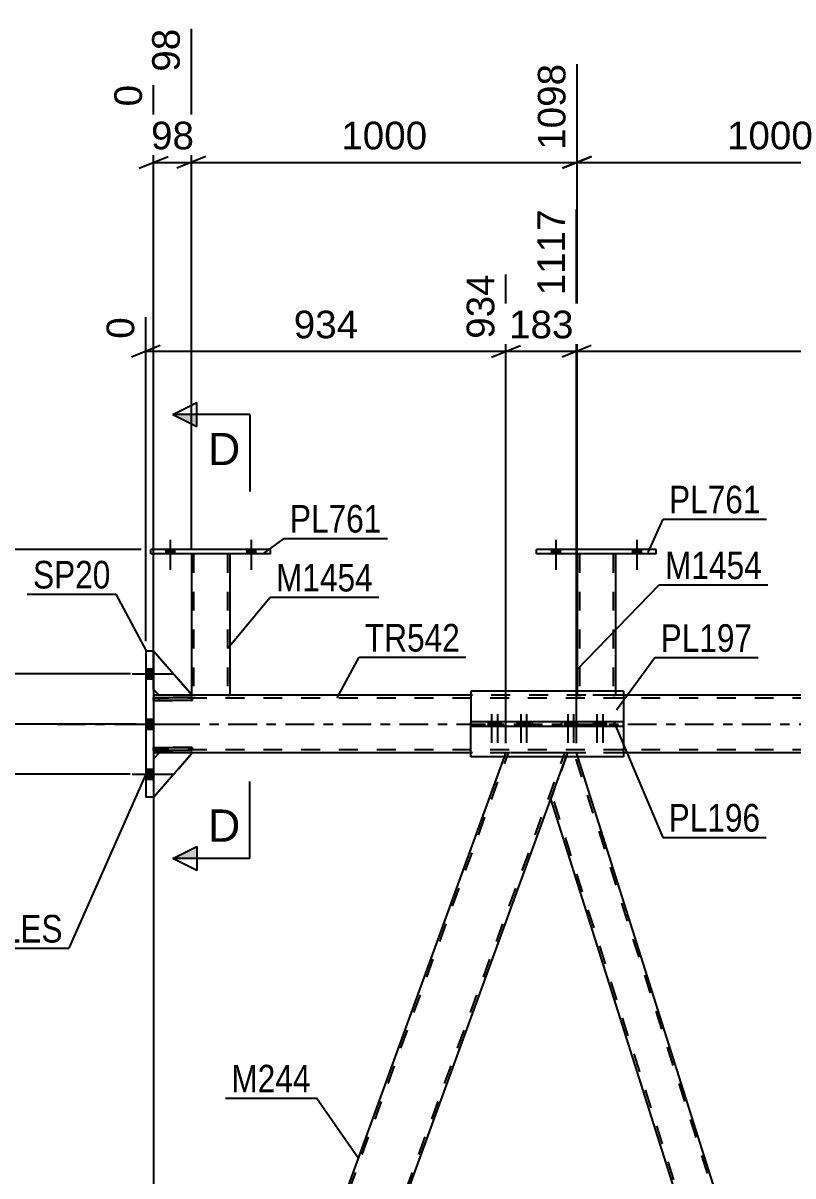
# Model space of a CAD drawing. Header units: millimetres. Extents: x -123 to 718, y -398 to 196.
# Drawn here: x -36.5 to 43.3, y -46.9 to 72.7 of the extents above; entities that cross this region are included whole.
import ezdxf

# ---------------------------------------------------------------- set-up
doc = ezdxf.new("R2010")
doc.units = ezdxf.units.MM
doc.linetypes.add('DXK_LINE_DOT2', pattern=[3.9198, 1.9599, -1.9599])
doc.linetypes.add('DXK_LINE_DOT3', pattern=[5.9187, 2.979, -0.9799, 0.9799, -0.9799])
doc.styles.add('Arial', font='ARIAL.TTF', dxfattribs={"height": 0.2})
doc.styles.add('Arial Narrow', font='ARIALN.TTF', dxfattribs={"height": 0.2})

# ---------------------------------------------------------------- blocks, each defined once
blk = doc.blocks.new('Bolt-318464438-4067 - 3652')
at = {"linetype": 'Continuous'}
for points in [[(20.35, 0.24), (19.63, 0.24), (19.63, -0.24), (20.35, -0.24)], [(20.95, 0.24), (20.23, 0.24), (20.23, -0.24), (20.95, -0.24)], [(23.37, 0.24), (22.65, 0.24), (22.65, -0.24), (23.37, -0.24)], [(23.97, 0.24), (23.25, 0.24), (23.25, -0.24), (23.97, -0.24)]]:
    blk.add_hatch(color=1, dxfattribs=at).paths.add_polyline_path(points)
at = {"color": 1, "linetype": 'Continuous'}
for p, q in [((19.63, 0.24), (19.63, -0.24)), ((19.99, 1.04), (19.99, -1.96)), ((20.23, 0.24), (20.23, -0.24)), ((20.35, 0.24), (20.35, -0.24)), ((20.59, 1.04), (20.59, -1.96)), ((20.95, 0.24), (20.95, -0.24)), ((22.65, 0.24), (22.65, -0.24)), ((23.01, 1.04), (23.01, -1.96)), ((23.25, 0.24), (23.25, -0.24)), ((23.37, 0.24), (23.37, -0.24)), ((23.61, 1.04), (23.61, -1.96)), ((23.97, 0.24), (23.97, -0.24))]:
    blk.add_line(p, q, dxfattribs=at)
blk = doc.blocks.new('Part-318464438-3764 - 3652')
at = {"color": 2, "linetype": 'Continuous'}
for p, q in [((-23.26, 17.64), (-23.26, 18.12)), ((-10.86, 18.12), (-23.26, 18.12)), ((-10.86, 17.64), (-10.86, 18.12)), ((-10.86, 17.64), (-23.26, 17.64))]:
    blk.add_line(p, q, dxfattribs=at)
blk = doc.blocks.new('Part-318464438-3769 - 3652')
at = {"color": 2, "linetype": 'Continuous'}
for p, q in [((-22.38, 3), (-22.98, 3)), ((9.92, 3), (-18.98, 3)), ((95.05, 3), (25.77, 3)), ((-22.38, -3), (-22.98, -3)), ((9.92, -3), (-18.98, -3)), ((95.05, -3), (25.77, -3))]:
    blk.add_line(p, q, dxfattribs=at)
at = {"color": 7, "linetype": 'DXK_LINE_DOT2'}
for p, q in [((-22.98, 3), (-22.98, -3)), ((637.14, 2.68), (-22.98, 2.68)), ((-18.98, 3), (-22.38, 3)), ((25.77, 3), (9.92, 3)), ((637.14, -2.68), (-22.98, -2.68)), ((-18.98, -3), (-22.38, -3)), ((637.14, -3), (9.92, -3)), ((25.77, -3), (9.92, -3))]:
    blk.add_line(p, q, dxfattribs=at)
at = {"color": 7, "linetype": 'DXK_LINE_DOT3'}
blk.add_line((-32.98, 0), (637.14, 0), dxfattribs=at)
blk = doc.blocks.new('Part-318464438-3719 - 3652')
at = {"color": 2, "linetype": 'Continuous'}
for p, q in [((20.94, 17.64), (20.94, 3.4)), ((24.94, 17.64), (24.94, 3.4))]:
    blk.add_line(p, q, dxfattribs=at)
at = {"color": 7, "linetype": 'DXK_LINE_DOT2'}
for p, q in [((20.94, 17.64), (20.94, 17.64)), ((20.94, 17.64), (20.94, 17.64)), ((20.94, 17.64), (20.94, 17.64)), ((20.97, 17.64), (20.94, 17.64)), ((20.94, 17.64), (20.97, 17.64)), ((21.08, 17.64), (20.97, 17.64)), ((20.97, 17.64), (21.08, 17.64)), ((21.19, 17.64), (21.08, 17.64)), ((21.08, 17.64), (21.23, 17.64)), ((21.18, 17.64), (21.18, 17.64)), ((21.18, 17.64), (21.18, 3)), ((21.19, 17.64), (21.18, 17.64)), ((21.18, 17.64), (21.19, 17.64)), ((24.64, 17.64), (21.19, 17.64)), ((21.25, 17.64), (21.19, 17.64)), ((21.19, 17.64), (21.25, 17.64)), ((24.64, 17.64), (21.23, 17.64)), ((24.55, 17.64), (21.25, 17.64)), ((21.25, 17.64), (21.32, 17.64)), ((24.63, 17.64), (21.32, 17.64)), ((24.63, 17.64), (24.55, 17.64)), ((24.68, 17.64), (24.63, 17.64)), ((24.63, 17.64), (24.68, 17.64)), ((24.64, 17.64), (24.8, 17.64)), ((24.8, 17.64), (24.64, 17.64)), ((24.7, 17.64), (24.68, 17.64)), ((24.68, 17.64), (24.7, 17.64)), ((24.7, 17.64), (24.7, 17.64)), ((24.7, 17.64), (24.7, 3)), ((24.8, 17.64), (24.9, 17.64)), ((24.9, 17.64), (24.8, 17.64)), ((24.9, 17.64), (24.94, 17.64)), ((24.94, 17.64), (24.9, 17.64)), ((24.94, 17.64), (24.94, 17.64)), ((24.94, 17.64), (24.94, 17.64)), ((24.94, 17.64), (24.94, 17.64)), ((20.94, 3.4), (20.94, 3)), ((20.97, 3), (20.94, 3)), ((20.94, 3), (20.97, 3)), ((21.08, 3), (20.97, 3)), ((20.97, 3), (21.08, 3)), ((21.23, 3), (21.08, 3)), ((21.08, 3), (21.23, 3)), ((21.19, 3), (21.18, 3)), ((21.18, 3), (21.19, 3)), ((21.25, 3), (21.19, 3)), ((21.19, 3), (21.25, 3)), ((24.64, 3), (21.23, 3)), ((24.64, 3), (21.23, 3)), ((24.55, 3), (21.25, 3)), ((21.25, 3), (21.32, 3)), ((24.63, 3), (21.32, 3)), ((24.63, 3), (24.55, 3)), ((24.68, 3), (24.63, 3)), ((24.63, 3), (24.68, 3)), ((24.64, 3), (24.8, 3)), ((24.8, 3), (24.64, 3)), ((24.7, 3), (24.68, 3)), ((24.68, 3), (24.7, 3)), ((24.8, 3), (24.9, 3)), ((24.9, 3), (24.8, 3)), ((24.9, 3), (24.94, 3)), ((24.94, 3), (24.9, 3)), ((24.94, 3.4), (24.94, 3))]:
    blk.add_line(p, q, dxfattribs=at)
blk = doc.blocks.new('Part-318464438-3724 - 3652')
at = {"color": 2, "linetype": 'Continuous'}
for p, q in [((16.74, 17.64), (16.74, 18.12)), ((29.14, 18.12), (16.74, 18.12)), ((29.14, 17.64), (29.14, 18.12)), ((29.14, 17.64), (16.74, 17.64))]:
    blk.add_line(p, q, dxfattribs=at)
blk = doc.blocks.new('Part-318464438-4135 - 3652')
at = {"color": 2, "linetype": 'Continuous'}
for p, q in [((-29.61, -121.6), (13.42, -3.4)), ((-23.22, -121.6), (19.8, -3.4))]:
    blk.add_line(p, q, dxfattribs=at)
at = {"color": 7, "linetype": 'DXK_LINE_DOT2'}
for p, q in [((-29.5, -122.01), (13.82, -3)), ((-23.62, -122.01), (19.69, -3)), ((13.42, -3.4), (13.56, -3)), ((19.95, -3), (13.56, -3)), ((19.8, -3.4), (19.95, -3)), ((-29.75, -122.01), (-29.61, -121.6)), ((-23.37, -122.01), (-23.22, -121.6)), ((-23.37, -122.01), (-29.75, -122.01))]:
    blk.add_line(p, q, dxfattribs=at)
blk = doc.blocks.new('Part-318464438-3729 - 3652')
at = {"color": 2, "linetype": 'Continuous'}
for p, q in [((-19.06, 17.64), (-19.06, 3.09)), ((-15.06, 17.64), (-15.06, 3))]:
    blk.add_line(p, q, dxfattribs=at)
at = {"color": 7, "linetype": 'DXK_LINE_DOT2'}
for p, q in [((-19.06, 17.64), (-19.06, 17.64)), ((-19.06, 17.64), (-19.06, 17.64)), ((-19.06, 17.64), (-19.06, 17.64)), ((-19.02, 17.64), (-19.06, 17.64)), ((-19.06, 17.64), (-19.02, 17.64)), ((-18.92, 17.64), (-19.02, 17.64)), ((-19.02, 17.64), (-18.92, 17.64)), ((-18.76, 17.64), (-18.92, 17.64)), ((-18.92, 17.64), (-18.76, 17.64)), ((-18.82, 17.64), (-18.82, 17.64)), ((-18.82, 17.64), (-18.82, 3)), ((-18.8, 17.64), (-18.82, 17.64)), ((-18.82, 17.64), (-18.8, 17.64)), ((-18.75, 17.64), (-18.8, 17.64)), ((-18.8, 17.64), (-18.75, 17.64)), ((-15.36, 17.64), (-18.76, 17.64)), ((-15.36, 17.64), (-18.76, 17.64)), ((-15.45, 17.64), (-18.75, 17.64)), ((-18.75, 17.64), (-18.67, 17.64)), ((-15.37, 17.64), (-18.67, 17.64)), ((-15.37, 17.64), (-15.45, 17.64)), ((-15.32, 17.64), (-15.37, 17.64)), ((-15.37, 17.64), (-15.32, 17.64)), ((-15.36, 17.64), (-15.2, 17.64)), ((-15.2, 17.64), (-15.36, 17.64)), ((-15.3, 17.64), (-15.32, 17.64)), ((-15.32, 17.64), (-15.3, 17.64)), ((-15.3, 17.64), (-15.3, 17.64)), ((-15.3, 17.64), (-15.3, 3)), ((-15.2, 17.64), (-15.1, 17.64)), ((-15.1, 17.64), (-15.2, 17.64)), ((-15.1, 17.64), (-15.06, 17.64)), ((-15.06, 17.64), (-15.1, 17.64)), ((-15.06, 17.64), (-15.06, 17.64)), ((-15.06, 17.64), (-15.06, 17.64)), ((-15.06, 17.64), (-15.06, 17.64)), ((-19.06, 3.09), (-19.06, 3)), ((-19.02, 3), (-19.06, 3)), ((-19.06, 3), (-19.02, 3)), ((-18.92, 3), (-19.02, 3)), ((-19.02, 3), (-18.92, 3)), ((-18.76, 3), (-18.92, 3)), ((-18.92, 3), (-18.76, 3)), ((-18.8, 3), (-18.82, 3)), ((-18.82, 3), (-18.8, 3)), ((-18.75, 3), (-18.8, 3)), ((-18.8, 3), (-18.75, 3)), ((-15.36, 3), (-18.76, 3)), ((-15.36, 3), (-18.76, 3)), ((-15.45, 3), (-18.75, 3)), ((-18.75, 3), (-18.67, 3)), ((-15.37, 3), (-18.67, 3)), ((-15.37, 3), (-15.45, 3)), ((-15.32, 3), (-15.37, 3)), ((-15.37, 3), (-15.32, 3)), ((-15.36, 3), (-15.2, 3)), ((-15.2, 3), (-15.36, 3)), ((-15.3, 3), (-15.32, 3)), ((-15.32, 3), (-15.3, 3)), ((-15.2, 3), (-15.1, 3)), ((-15.1, 3), (-15.2, 3)), ((-15.1, 3), (-15.06, 3)), ((-15.06, 3), (-15.1, 3)), ((-15.06, 3), (-15.06, 3)), ((-15.06, 3), (-15.06, 3)), ((-15.06, 3), (-15.06, 3))]:
    blk.add_line(p, q, dxfattribs=at)
blk = doc.blocks.new('Part-318464438-4162 - 3652')
at = {"color": 2, "linetype": 'Continuous'}
for p, q in [((-22.98, 2.76), (-18.98, 2.76)), ((-22.98, 2.44), (-22.98, 2.76)), ((-18.98, 2.44), (-22.98, 2.44)), ((-18.98, 2.76), (-18.98, 2.44))]:
    blk.add_line(p, q, dxfattribs=at)
at = {"color": 7, "linetype": 'DXK_LINE_DOT2'}
blk.add_line((-22.38, 2.44), (-22.38, 2.76), dxfattribs=at)
blk = doc.blocks.new('Bolt-318464438-3780 - 3652')
at = {"linetype": 'Continuous'}
for points in [[(-22.98, 4.68), (-22.98, 5.72), (-23.78, 5.72), (-23.78, 4.68)], [(-22.98, 4.68), (-22.98, 5.72), (-23.78, 5.72), (-23.78, 4.68)], [(-22.98, 4.68), (-22.98, 5.72), (-23.78, 5.72), (-23.78, 4.68)], [(-22.98, -0.52), (-22.98, 0.52), (-23.78, 0.52), (-23.78, -0.52)], [(-22.98, -0.52), (-22.98, 0.52), (-23.78, 0.52), (-23.78, -0.52)], [(-22.98, -5.72), (-22.98, -4.68), (-23.78, -4.68), (-23.78, -5.72)], [(-22.98, -5.72), (-22.98, -4.68), (-23.78, -4.68), (-23.78, -5.72)], [(-22.98, -5.72), (-22.98, -4.68), (-23.78, -4.68), (-23.78, -5.72)]]:
    blk.add_hatch(color=1, dxfattribs=at).paths.add_polyline_path(points)
at = {"color": 1, "linetype": 'Continuous'}
for p, q in [((-25.18, 5.2), (-20.98, 5.2)), ((-25.18, 5.2), (-20.98, 5.2)), ((-25.18, 5.2), (-20.98, 5.2)), ((-23.78, 5.72), (-22.98, 5.72)), ((-23.78, 5.72), (-22.98, 5.72)), ((-23.78, 5.72), (-22.98, 5.72)), ((-23.78, 4.68), (-22.98, 4.68)), ((-23.78, 4.68), (-22.98, 4.68)), ((-23.78, 4.68), (-22.98, 4.68)), ((-25.18, 0), (-20.98, 0)), ((-25.18, 0), (-20.98, 0)), ((-23.78, 0.52), (-22.98, 0.52)), ((-23.78, 0.52), (-22.98, 0.52)), ((-23.78, -0.52), (-22.98, -0.52)), ((-23.78, -0.52), (-22.98, -0.52)), ((-23.78, -4.68), (-22.98, -4.68)), ((-23.78, -4.68), (-22.98, -4.68)), ((-23.78, -4.68), (-22.98, -4.68)), ((-25.18, -5.2), (-20.98, -5.2)), ((-25.18, -5.2), (-20.98, -5.2)), ((-25.18, -5.2), (-20.98, -5.2)), ((-23.78, -5.72), (-22.98, -5.72)), ((-23.78, -5.72), (-22.98, -5.72)), ((-23.78, -5.72), (-22.98, -5.72))]:
    blk.add_line(p, q, dxfattribs=at)
blk = doc.blocks.new('Bolt-318464438-3838 - 3652')
at = {"linetype": 'Continuous'}
for points in [[(-21.7, 17.64), (-20.82, 17.64), (-20.82, 18.12), (-21.7, 18.12)], [(-13.3, 17.64), (-12.42, 17.64), (-12.42, 18.12), (-13.3, 18.12)]]:
    blk.add_hatch(color=1, dxfattribs=at).paths.add_polyline_path(points)
at = {"color": 1, "linetype": 'Continuous'}
for p, q in [((-21.7, 18.12), (-21.7, 17.64)), ((-21.26, 19.12), (-21.26, 16)), ((-20.82, 18.12), (-20.82, 17.64)), ((-13.3, 18.12), (-13.3, 17.64)), ((-12.86, 19.12), (-12.86, 16)), ((-12.42, 18.12), (-12.42, 17.64))]:
    blk.add_line(p, q, dxfattribs=at)
blk = doc.blocks.new('Bolt-318464438-3923 - 3652')
at = {"linetype": 'Continuous'}
for points in [[(-21.7, 17.64), (-20.82, 17.64), (-20.82, 18.12), (-21.7, 18.12)], [(-13.3, 17.64), (-12.42, 17.64), (-12.42, 18.12), (-13.3, 18.12)]]:
    blk.add_hatch(color=1, dxfattribs=at).paths.add_polyline_path(points)
at = {"color": 1, "linetype": 'Continuous'}
for p, q in [((-21.7, 18.12), (-21.7, 17.64)), ((-21.26, 19.12), (-21.26, 16)), ((-20.82, 18.12), (-20.82, 17.64)), ((-13.3, 18.12), (-13.3, 17.64)), ((-12.86, 19.12), (-12.86, 16)), ((-12.42, 18.12), (-12.42, 17.64))]:
    blk.add_line(p, q, dxfattribs=at)
blk = doc.blocks.new('Part-318464438-3943 - 3652')
at = {"color": 7, "linetype": 'DXK_LINE_DOT2'}
for p, q in [((19.95, -3), (18.21, -7.77)), ((20.9, -3), (19.95, -3)), ((56.99, -117.6), (20.65, -3)), ((21.02, -3.4), (20.9, -3)), ((54.69, -122.01), (18.35, -7.4)), ((55.38, -122.01), (57.12, -117.23)), ((54.44, -122.01), (54.31, -121.6)), ((54.44, -122.01), (55.38, -122.01))]:
    blk.add_line(p, q, dxfattribs=at)
at = {"color": 2, "linetype": 'Continuous'}
for p, q in [((57.12, -117.23), (21.02, -3.4)), ((54.31, -121.6), (18.21, -7.77))]:
    blk.add_line(p, q, dxfattribs=at)
blk = doc.blocks.new('Part-318464438-3973 - 3652')
at = {"color": 2, "linetype": 'Continuous'}
for p, q in [((25.77, 3.4), (9.92, 3.4)), ((9.92, 3.4), (9.92, 0.24)), ((25.77, 3.4), (25.77, 0.24)), ((9.92, -3.4), (9.92, -0.24)), ((25.77, -0.24), (25.77, -3.4)), ((25.77, -3.4), (9.92, -3.4))]:
    blk.add_line(p, q, dxfattribs=at)
at = {"color": 7, "linetype": 'DXK_LINE_DOT2'}
for p, q in [((9.92, -0.24), (9.92, 0.24)), ((25.77, -0.24), (25.77, 0.24))]:
    blk.add_line(p, q, dxfattribs=at)
blk = doc.blocks.new('Part-318464438-3978 - 3652')
at = {"color": 2, "linetype": 'Continuous'}
for p, q in [((25.77, 0.24), (9.92, 0.24)), ((9.92, 0.24), (9.92, -0.24)), ((16.33, -0.24), (16.33, 0.24)), ((19.37, -0.24), (19.37, 0.24)), ((25.77, 0.24), (25.77, -0.24)), ((25.77, -0.24), (9.92, -0.24))]:
    blk.add_line(p, q, dxfattribs=at)
blk = doc.blocks.new('Part-318464438-4005 - 3652')
at = {"color": 2, "linetype": 'Continuous'}
for p, q in [((-23.78, 7.6), (-22.98, 7.6)), ((-23.78, 7.6), (-23.78, -7.6)), ((-22.98, 7.6), (-22.98, -7.6)), ((-22.98, -7.6), (-23.78, -7.6))]:
    blk.add_line(p, q, dxfattribs=at)
blk = doc.blocks.new('Bolt-318464438-4016 - 3652')
at = {"linetype": 'Continuous'}
for points in [[(18.3, 17.64), (19.18, 17.64), (19.18, 18.12), (18.3, 18.12)], [(26.7, 17.64), (27.58, 17.64), (27.58, 18.12), (26.7, 18.12)]]:
    blk.add_hatch(color=1, dxfattribs=at).paths.add_polyline_path(points)
at = {"color": 1, "linetype": 'Continuous'}
for p, q in [((18.3, 18.12), (18.3, 17.64)), ((18.74, 19.12), (18.74, 16)), ((19.18, 18.12), (19.18, 17.64)), ((26.7, 18.12), (26.7, 17.64)), ((27.14, 19.12), (27.14, 16)), ((27.58, 18.12), (27.58, 17.64))]:
    blk.add_line(p, q, dxfattribs=at)
blk = doc.blocks.new('Bolt-318464438-4017 - 3652')
at = {"linetype": 'Continuous'}
for points in [[(18.3, 17.64), (19.18, 17.64), (19.18, 18.12), (18.3, 18.12)], [(26.7, 17.64), (27.58, 17.64), (27.58, 18.12), (26.7, 18.12)]]:
    blk.add_hatch(color=1, dxfattribs=at).paths.add_polyline_path(points)
at = {"color": 1, "linetype": 'Continuous'}
for p, q in [((18.3, 18.12), (18.3, 17.64)), ((18.74, 19.12), (18.74, 16)), ((19.18, 18.12), (19.18, 17.64)), ((26.7, 18.12), (26.7, 17.64)), ((27.14, 19.12), (27.14, 16)), ((27.58, 18.12), (27.58, 17.64))]:
    blk.add_line(p, q, dxfattribs=at)
blk = doc.blocks.new('Part-318464438-4052 - 3652')
at = {"color": 2, "linetype": 'Continuous'}
for p, q in [((-22.38, -3), (-22.98, -3.6)), ((-22.98, -7.6), (-18.98, -3)), ((-18.98, -3), (-22.38, -3))]:
    blk.add_line(p, q, dxfattribs=at)
at = {"color": 7, "linetype": 'DXK_LINE_DOT2'}
blk.add_line((-22.98, -3.6), (-22.98, -7.6), dxfattribs=at)
blk = doc.blocks.new('Part-318464438-4053 - 3652')
at = {"color": 7, "linetype": 'DXK_LINE_DOT2'}
for p, q in [((-22.38, -3), (-22.98, -3.6)), ((-22.98, -7.6), (-18.98, -3)), ((-18.98, -3), (-22.38, -3)), ((-22.98, -3.6), (-22.98, -7.6))]:
    blk.add_line(p, q, dxfattribs=at)
blk = doc.blocks.new('Part-318464438-4054 - 3652')
at = {"color": 2, "linetype": 'Continuous'}
for p, q in [((-22.98, 7.6), (-18.98, 3)), ((-22.38, 3), (-22.98, 3.6)), ((-18.98, 3), (-22.38, 3))]:
    blk.add_line(p, q, dxfattribs=at)
at = {"color": 7, "linetype": 'DXK_LINE_DOT2'}
blk.add_line((-22.98, 3.6), (-22.98, 7.6), dxfattribs=at)
blk = doc.blocks.new('Part-318464438-4055 - 3652')
at = {"color": 7, "linetype": 'DXK_LINE_DOT2'}
for p, q in [((-22.98, 3.6), (-22.98, 7.6)), ((-22.98, 7.6), (-18.98, 3)), ((-22.38, 3), (-22.98, 3.6)), ((-18.98, 3), (-22.38, 3))]:
    blk.add_line(p, q, dxfattribs=at)
blk = doc.blocks.new('Bolt-318464438-4068 - 3652')
at = {"linetype": 'Continuous'}
for points in [[(12.44, 0.24), (11.72, 0.24), (11.72, -0.24), (12.44, -0.24)], [(13.05, 0.24), (12.33, 0.24), (12.33, -0.24), (13.05, -0.24)], [(15.46, 0.24), (14.74, 0.24), (14.74, -0.24), (15.46, -0.24)], [(16.06, 0.24), (15.34, 0.24), (15.34, -0.24), (16.06, -0.24)]]:
    blk.add_hatch(color=1, dxfattribs=at).paths.add_polyline_path(points)
at = {"color": 1, "linetype": 'Continuous'}
for p, q in [((11.72, 0.24), (11.72, -0.24)), ((12.08, 1.04), (12.08, -1.96)), ((12.33, 0.24), (12.33, -0.24)), ((12.44, 0.24), (12.44, -0.24)), ((12.69, 1.04), (12.69, -1.96)), ((13.05, 0.24), (13.05, -0.24)), ((14.74, 0.24), (14.74, -0.24)), ((15.1, 1.04), (15.1, -1.96)), ((15.34, 0.24), (15.34, -0.24)), ((15.46, 0.24), (15.46, -0.24)), ((15.7, 1.04), (15.7, -1.96)), ((16.06, 0.24), (16.06, -0.24))]:
    blk.add_line(p, q, dxfattribs=at)
blk = doc.blocks.new('Part-318464438-4163 - 3652')
at = {"color": 2, "linetype": 'Continuous'}
for p, q in [((-22.98, -2.76), (-22.98, -2.44)), ((-22.98, -2.44), (-18.98, -2.44)), ((-18.98, -2.76), (-22.98, -2.76)), ((-18.98, -2.44), (-18.98, -2.76))]:
    blk.add_line(p, q, dxfattribs=at)
at = {"color": 7, "linetype": 'DXK_LINE_DOT2'}
blk.add_line((-22.38, -2.76), (-22.38, -2.44), dxfattribs=at)
blk = doc.blocks.new('Part-318464438-4164 - 3652')
at = {"color": 7, "linetype": 'DXK_LINE_DOT2'}
for p, q in [((-18.98, 2.76), (-22.98, 2.76)), ((-22.98, 2.76), (-22.98, 2.44)), ((-22.98, 2.44), (-18.98, 2.44)), ((-22.38, 2.76), (-22.38, 2.44)), ((-18.98, 2.44), (-18.98, 2.76))]:
    blk.add_line(p, q, dxfattribs=at)
blk = doc.blocks.new('Part-318464438-4165 - 3652')
at = {"color": 7, "linetype": 'DXK_LINE_DOT2'}
for p, q in [((-18.98, -2.44), (-22.98, -2.44)), ((-22.98, -2.44), (-22.98, -2.76)), ((-22.98, -2.76), (-18.98, -2.76)), ((-22.38, -2.76), (-22.38, -2.44)), ((-18.98, -2.76), (-18.98, -2.44))]:
    blk.add_line(p, q, dxfattribs=at)
blk = doc.blocks.new('StraightDimension-318464438-5022 - 3652')
at = {"color": 7, "linetype": 'Continuous'}
blk.add_line((-24.78, 0), (-82.59, 0), dxfattribs=at)
blk = doc.blocks.new('StraightDimension-318464438-4690 - 3652')
at = {"color": 7, "linetype": 'Continuous'}
for p, q in [((20.9, -2), (20.9, 53.36)), ((98.7, -2), (98.7, 48.86)), ((22.4, 39.26), (19.4, 38.06)), ((20.9, 38.66), (98.7, 38.66)), ((97.2, 38.06), (100.2, 39.26))]:
    blk.add_line(p, q, dxfattribs=at)
at = {"color": 0}
blk.add_wipeout([(64.84, 39.41), (64.84, 43.61), (54.75, 43.61), (54.75, 39.41)], dxfattribs=at)
at = {"color": 3, "style": 'Arial'}
blk.add_text('1945', height=2.865, dxfattribs=at).set_placement((55.35, 40.01))
at = {"color": 0, "linetype": 'Continuous'}
blk.add_wipeout([(98.1, 49.46), (93.9, 49.46), (93.9, 39.36), (98.1, 39.36)], dxfattribs=at)
at = {"color": 3, "linetype": 'Continuous', "style": 'Arial'}
blk.add_text('3062', height=2.865, rotation=90.0002, dxfattribs=at).set_placement((97.5, 39.96))
blk = doc.blocks.new('StraightDimension-318464438-5214 - 3652')
at = {"color": 7, "linetype": 'Continuous'}
for p, q in [((-19.06, 18.24), (-19.06, 72.11)), ((20.94, 17.62), (20.94, 68.45)), ((-17.56, 58.86), (-20.56, 57.66)), ((19.44, 57.66), (22.44, 58.86)), ((-19.06, 58.26), (20.94, 58.26))]:
    blk.add_line(p, q, dxfattribs=at)
at = {"color": 0}
blk.add_wipeout([(5.98, 59.01), (5.98, 63.21), (-4.11, 63.21), (-4.11, 59.01)], dxfattribs=at)
at = {"color": 3, "style": 'Arial'}
blk.add_text('1000', height=2.865, dxfattribs=at).set_placement((-3.51, 59.61))
at = {"color": 0, "linetype": 'Continuous'}
blk.add_wipeout([(20.34, 69.05), (16.14, 69.05), (16.14, 58.96), (20.34, 58.96)], dxfattribs=at)
at = {"color": 3, "linetype": 'Continuous', "style": 'Arial'}
blk.add_text('1098', height=2.865, rotation=90.0002, dxfattribs=at).set_placement((19.74, 59.56))
blk = doc.blocks.new('StraightDimension-318464438-5044 - 3652')
at = {"color": 7, "linetype": 'Continuous'}
for p, q in [((-19.06, 18.24), (-19.06, 72.11)), ((-22.98, 4), (-22.98, 66.28)), ((-24.48, 57.66), (-21.48, 58.86)), ((-17.56, 58.86), (-20.56, 57.66)), ((-22.98, 58.26), (-19.06, 58.26))]:
    blk.add_line(p, q, dxfattribs=at)
at = {"color": 0, "linetype": 'Continuous'}
blk.add_wipeout([(-19.66, 72.71), (-23.86, 72.71), (-23.86, 67.06), (-19.66, 67.06)], dxfattribs=at)
at = {"color": 3, "linetype": 'Continuous', "style": 'Arial'}
blk.add_text('98', height=2.865, rotation=90.0002, dxfattribs=at).set_placement((-20.26, 67.66))
at = {"color": 0}
blk.add_wipeout([(-18.2, 59.01), (-18.2, 63.21), (-23.84, 63.21), (-23.84, 59.01)], dxfattribs=at)
at = {"color": 3, "style": 'Arial'}
blk.add_text('98', height=2.865, dxfattribs=at).set_placement((-23.24, 59.61))
at = {"color": 0, "linetype": 'Continuous'}
blk.add_wipeout([(-23.58, 66.88), (-27.78, 66.88), (-27.78, 63.46), (-23.58, 63.46)], dxfattribs=at)
at = {"color": 3, "linetype": 'Continuous', "style": 'Arial'}
blk.add_text('0', height=2.87, rotation=90.0002, dxfattribs=at).set_placement((-24.18, 64.06))
blk = doc.blocks.new('StraightDimension-318464438-4996 - 3652')
at = {"color": 7, "linetype": 'Continuous'}
for p, q in [((-40.5, 5.2), (-40.5, 14.12)), ((-40.5, 5.2), (-40.5, 14.12)), ((-41.1, 6.7), (-39.9, 3.7)), ((-25.38, 5.2), (-43.35, 5.2)), ((-40.5, 0), (-40.5, 5.2)), ((-39.9, -1.5), (-41.1, 1.5)), ((-24.78, 0), (-43.35, 0))]:
    blk.add_line(p, q, dxfattribs=at)
at = {"color": 0}
blk.add_wipeout([(-41.25, 13.6), (-45.45, 13.6), (-45.45, 5.72), (-41.25, 5.72)], dxfattribs=at)
at = {"color": 3, "style": 'Arial'}
blk.add_text('130', height=2.865, rotation=90.0002, dxfattribs=at).set_placement((-41.85, 6.33))
blk = doc.blocks.new('StraightDimension-318464438-5204 - 3652')
at = {"color": 7, "linetype": 'Continuous'}
for p, q in [((20.94, 17.62), (20.94, 68.45)), ((60.94, 17.62), (60.94, 68.45)), ((22.44, 58.86), (19.44, 57.66)), ((59.44, 57.66), (62.44, 58.86)), ((20.94, 58.26), (60.94, 58.26))]:
    blk.add_line(p, q, dxfattribs=at)
at = {"color": 0}
blk.add_wipeout([(45.98, 59.01), (45.98, 63.21), (35.89, 63.21), (35.89, 59.01)], dxfattribs=at)
at = {"color": 3, "style": 'Arial'}
blk.add_text('1000', height=2.865, dxfattribs=at).set_placement((36.49, 59.61))
at = {"color": 0, "linetype": 'Continuous'}
blk.add_wipeout([(60.34, 69.05), (56.14, 69.05), (56.14, 58.96), (60.34, 58.96)], dxfattribs=at)
at = {"color": 3, "linetype": 'Continuous', "style": 'Arial'}
blk.add_text('2098', height=2.865, rotation=90.0002, dxfattribs=at).set_placement((59.74, 59.56))
blk = doc.blocks.new('StraightDimension-318464438-4988 - 3652')
at = {"color": 7, "linetype": 'Continuous'}
for p, q in [((-41.1, 1.5), (-39.9, -1.5)), ((-24.78, 0), (-43.35, 0)), ((-40.5, -5.2), (-40.5, 0)), ((-39.9, -6.7), (-41.1, -3.7)), ((-25.4, -5.2), (-43.35, -5.2)), ((-40.5, -5.2), (-40.5, -14.12)), ((-40.5, -5.2), (-40.5, -14.12))]:
    blk.add_line(p, q, dxfattribs=at)
at = {"color": 0}
blk.add_wipeout([(-41.25, -5.73), (-45.45, -5.73), (-45.45, -13.6), (-41.25, -13.6)], dxfattribs=at)
at = {"color": 3, "style": 'Arial'}
blk.add_text('130', height=2.865, rotation=90.0002, dxfattribs=at).set_placement((-41.85, -13))
blk = doc.blocks.new('StraightDimension-318464438-4552 - 3652')
at = {"color": 7, "linetype": 'Continuous'}
blk.add_line((-24.26, 18.12), (-89.74, 18.12), dxfattribs=at)
blk = doc.blocks.new('StraightDimension-318464438-5629 - 3652')
at = {"color": 7, "linetype": 'Continuous'}
for p, q in [((-22.98, -4), (-22.98, -56.5)), ((-55.67, -121.01), (-55.67, -51.25)), ((-54.17, -53.5), (-57.17, -54.7)), ((-24.48, -54.7), (-21.48, -53.5)), ((-55.67, -54.1), (-22.98, -54.1))]:
    blk.add_line(p, q, dxfattribs=at)
at = {"color": 0}
blk.add_wipeout([(-34.28, -53.35), (-34.28, -49.15), (-44.37, -49.15), (-44.37, -53.35)], dxfattribs=at)
at = {"color": 3, "style": 'Arial'}
blk.add_text('1396', height=2.865, dxfattribs=at).set_placement((-43.77, -52.75))
blk = doc.blocks.new('StraightDimension-318464438-4659 - 3652')
at = {"color": 7, "linetype": 'Continuous'}
for p, q in [((13.56, -2), (13.56, 46.63)), ((-23.78, 8.6), (-23.78, 42.19)), ((-22.28, 39.26), (-25.28, 38.06)), ((-23.78, 38.66), (13.56, 38.66)), ((12.06, 38.06), (15.06, 39.26))]:
    blk.add_line(p, q, dxfattribs=at)
at = {"color": 0}
blk.add_wipeout([(-1.17, 39.41), (-1.17, 43.61), (-9.04, 43.61), (-9.04, 39.41)], dxfattribs=at)
at = {"color": 3, "style": 'Arial'}
blk.add_text('934', height=2.865, dxfattribs=at).set_placement((-8.44, 40.01))
at = {"color": 0, "linetype": 'Continuous'}
for points in [[(12.96, 47.23), (8.76, 47.23), (8.76, 39.36), (12.96, 39.36)], [(-24.38, 42.79), (-28.58, 42.79), (-28.58, 39.36), (-24.38, 39.36)]]:
    blk.add_wipeout(points, dxfattribs=at)
at = {"color": 3, "linetype": 'Continuous', "style": 'Arial'}
for s, height, p in [('934', 2.865, (12.36, 39.96)), ('0', 2.87, (-24.98, 39.96))]:
    blk.add_text(s, height=height, rotation=90.0002, dxfattribs=at).set_placement(p)
blk = doc.blocks.new('StraightDimension-318464438-4671 - 3652')
at = {"color": 7, "linetype": 'Continuous'}
for p, q in [((20.9, -2), (20.9, 53.36)), ((13.56, -2), (13.56, 46.63)), ((12.06, 38.06), (15.06, 39.26)), ((13.56, 38.66), (20.9, 38.66)), ((22.4, 39.26), (19.4, 38.06))]:
    blk.add_line(p, q, dxfattribs=at)
at = {"color": 0}
blk.add_wipeout([(21.17, 39.41), (21.17, 43.61), (13.29, 43.61), (13.29, 39.41)], dxfattribs=at)
at = {"color": 3, "style": 'Arial'}
blk.add_text('183', height=2.865, dxfattribs=at).set_placement((13.89, 40.01))
at = {"color": 0, "linetype": 'Continuous'}
blk.add_wipeout([(20.3, 53.96), (16.1, 53.96), (16.1, 43.86), (20.3, 43.86)], dxfattribs=at)
at = {"color": 3, "linetype": 'Continuous', "style": 'Arial'}
blk.add_text('1117', height=2.865, rotation=90.0002, dxfattribs=at).set_placement((19.7, 44.46))
blk = doc.blocks.new('Mark-318464438-3715 - 3652')
at = {"color": 30, "linetype": 'Continuous'}
for p, q in [((20.94, 5.66), (29.47, 14.43)), ((29.47, 14.43), (40.72, 14.43))]:
    blk.add_line(p, q, dxfattribs=at)
at = {"color": 0}
blk.add_wipeout([(40.12, 15.03), (40.12, 18.03), (30.07, 18.03), (30.07, 15.03)], dxfattribs=at)
blk.add_wipeout([(40.12, 15.03), (40.12, 18.03), (30.07, 18.03), (30.07, 15.03)], dxfattribs=at)
at = {"color": 3, "style": 'Arial Narrow'}
blk.add_text('M1454', height=2.863, dxfattribs=at).set_placement((30.07, 15.03))
blk = doc.blocks.new('Mark-318464438-3720 - 3652')
at = {"color": 30, "linetype": 'Continuous'}
for p, q in [((28.32, 17.81), (29.88, 21.25)), ((29.88, 21.25), (40.59, 21.25))]:
    blk.add_line(p, q, dxfattribs=at)
at = {"color": 0}
blk.add_wipeout([(39.99, 21.85), (39.99, 24.85), (30.48, 24.85), (30.48, 21.85)], dxfattribs=at)
blk.add_wipeout([(39.99, 21.85), (39.99, 24.85), (30.48, 24.85), (30.48, 21.85)], dxfattribs=at)
at = {"color": 3, "style": 'Arial Narrow'}
blk.add_text('PL761', height=2.863, dxfattribs=at).set_placement((30.48, 21.85))
blk = doc.blocks.new('Mark-318464438-3725 - 3652')
at = {"color": 30, "linetype": 'Continuous'}
for p, q in [((-15.28, 7.87), (-10.88, 13.15)), ((-10.88, 13.15), (0.37, 13.15))]:
    blk.add_line(p, q, dxfattribs=at)
at = {"color": 0}
blk.add_wipeout([(-0.23, 13.75), (-0.23, 16.75), (-10.28, 16.75), (-10.28, 13.75)], dxfattribs=at)
blk.add_wipeout([(-0.23, 13.75), (-0.23, 16.75), (-10.28, 16.75), (-10.28, 13.75)], dxfattribs=at)
at = {"color": 3, "style": 'Arial Narrow'}
blk.add_text('M1454', height=2.863, dxfattribs=at).set_placement((-10.28, 13.75))
blk = doc.blocks.new('Mark-318464438-3760 - 3652')
at = {"color": 30, "linetype": 'Continuous'}
for p, q in [((-11.62, 17.64), (-9.44, 19.26)), ((-9.44, 19.26), (1.27, 19.26))]:
    blk.add_line(p, q, dxfattribs=at)
at = {"color": 0}
blk.add_wipeout([(0.67, 19.86), (0.67, 22.86), (-8.84, 22.86), (-8.84, 19.86)], dxfattribs=at)
blk.add_wipeout([(0.67, 19.86), (0.67, 22.86), (-8.84, 22.86), (-8.84, 19.86)], dxfattribs=at)
at = {"color": 3, "style": 'Arial Narrow'}
blk.add_text('PL761', height=2.863, dxfattribs=at).set_placement((-8.84, 19.86))
blk = doc.blocks.new('Mark-318464438-3765 - 3652')
at = {"color": 30, "linetype": 'Continuous'}
for p, q in [((-3.95, 2.73), (-1.66, 6.92)), ((-1.66, 6.92), (9.41, 6.92))]:
    blk.add_line(p, q, dxfattribs=at)
at = {"color": 0}
blk.add_wipeout([(8.81, 7.52), (8.81, 10.52), (-1.06, 10.52), (-1.06, 7.52)], dxfattribs=at)
blk.add_wipeout([(8.81, 7.52), (8.81, 10.52), (-1.06, 10.52), (-1.06, 7.52)], dxfattribs=at)
at = {"color": 3, "style": 'Arial Narrow'}
blk.add_text('TR542', height=2.863, dxfattribs=at).set_placement((-1.06, 7.52))
blk = doc.blocks.new('Mark-318464438-3969 - 3652')
at = {"color": 30, "linetype": 'Continuous'}
for p, q in [((25.04, 1.46), (29.01, 6.89)), ((29.01, 6.89), (39.72, 6.89))]:
    blk.add_line(p, q, dxfattribs=at)
at = {"color": 0}
blk.add_wipeout([(39.12, 7.49), (39.12, 10.49), (29.61, 10.49), (29.61, 7.49)], dxfattribs=at)
blk.add_wipeout([(39.12, 7.49), (39.12, 10.49), (29.61, 10.49), (29.61, 7.49)], dxfattribs=at)
at = {"color": 3, "style": 'Arial Narrow'}
blk.add_text('PL197', height=2.863, dxfattribs=at).set_placement((29.61, 7.49))
blk = doc.blocks.new('Mark-318464438-3974 - 3652')
at = {"color": 30, "linetype": 'Continuous'}
for p, q in [((24.75, 0.24), (29.84, -11.75)), ((29.84, -11.75), (40.55, -11.75))]:
    blk.add_line(p, q, dxfattribs=at)
at = {"color": 0}
blk.add_wipeout([(39.95, -11.15), (39.95, -8.15), (30.44, -8.15), (30.44, -11.15)], dxfattribs=at)
blk.add_wipeout([(39.95, -11.15), (39.95, -8.15), (30.44, -8.15), (30.44, -11.15)], dxfattribs=at)
at = {"color": 3, "style": 'Arial Narrow'}
blk.add_text('PL196', height=2.863, dxfattribs=at).set_placement((30.44, -11.15))
blk = doc.blocks.new('Mark-318464438-4001 - 3652')
at = {"color": 30, "linetype": 'Continuous'}
for p in [(-36.08, 13.46), (-23.7, 7.58)]:
    blk.add_line(p, (-26.85, 13.46), dxfattribs=at)
at = {"color": 0}
blk.add_wipeout([(-27.45, 14.06), (-27.45, 17.06), (-35.48, 17.06), (-35.48, 14.06)], dxfattribs=at)
blk.add_wipeout([(-27.45, 14.06), (-27.45, 17.06), (-35.48, 17.06), (-35.48, 14.06)], dxfattribs=at)
at = {"color": 3, "style": 'Arial Narrow'}
blk.add_text('SP20', height=2.863, dxfattribs=at).set_placement((-35.48, 14.06))
blk = doc.blocks.new('Mark-318464438-4131 - 3652')
at = {"color": 30, "linetype": 'Continuous'}
for p in [(-15.51, -38.81), (-1.74, -45.05)]:
    blk.add_line(p, (-6.09, -38.81), dxfattribs=at)
at = {"color": 0}
blk.add_wipeout([(-6.69, -38.21), (-6.69, -35.21), (-14.91, -35.21), (-14.91, -38.21)], dxfattribs=at)
blk.add_wipeout([(-6.69, -38.21), (-6.69, -35.21), (-14.91, -35.21), (-14.91, -38.21)], dxfattribs=at)
at = {"color": 3, "style": 'Arial Narrow'}
blk.add_text('M244', height=2.863, dxfattribs=at).set_placement((-14.91, -38.21))
blk = doc.blocks.new('SectionMark-318464438-5711 - 3652')
at = {"linetype": 'Continuous'}
for points in [[(-18.48, 32.11), (-18.48, 30.86), (-20.98, 32.11)], [(-18.48, -12.7), (-18.48, -13.95), (-20.98, -13.95)]]:
    blk.add_hatch(color=6, dxfattribs=at).paths.add_polyline_path(points)
at = {"color": 6, "linetype": 'Continuous'}
for p, q in [((-20.98, 32.11), (-18.48, 33.36)), ((-18.48, 30.86), (-18.48, 33.36)), ((-12.98, 32.11), (-20.98, 32.11)), ((-20.98, 32.11), (-18.48, 30.86)), ((-12.98, 32.11), (-12.98, 24.11)), ((-12.98, -13.95), (-12.98, -5.95)), ((-20.98, -13.95), (-18.48, -12.7)), ((-18.48, -12.7), (-18.48, -15.2)), ((-12.98, -13.95), (-20.98, -13.95)), ((-18.48, -15.2), (-20.98, -13.95))]:
    blk.add_line(p, q, dxfattribs=at)
at = {"color": 0, "linetype": 'Continuous'}
for points in [[(-13.98, 26.86), (-13.98, 30.36), (-17.35, 30.36), (-17.35, 26.86)], [(-13.98, -12.2), (-13.98, -8.7), (-17.35, -8.7), (-17.35, -12.2)]]:
    blk.add_wipeout(points, dxfattribs=at)
at = {"color": 3, "linetype": 'Continuous', "style": 'Arial'}
for p in [(-17.35, 26.86), (-17.35, -12.2)]:
    blk.add_text('D', height=3.34, dxfattribs=at).set_placement(p)
blk = doc.blocks.new('Mark-318464438-7895 - 3652')
at = {"color": 7, "linetype": 'Continuous'}
for p in [(-23.78, -5.2), (-58.52, -23.26)]:
    blk.add_line(p, (-31.78, -23.26), dxfattribs=at)
at = {"color": 0}
for points in [[(-56.09, -22.66), (-56.09, -19.66), (-57.92, -19.66), (-57.92, -22.66)], [(-53.36, -22.66), (-53.36, -19.66), (-55.19, -19.66), (-55.19, -22.66)], [(-48.81, -22.66), (-48.81, -19.66), (-52.46, -19.66), (-52.46, -22.66)], [(-32.38, -22.66), (-32.38, -19.66), (-47.91, -19.66), (-47.91, -22.66)]]:
    blk.add_wipeout(points, dxfattribs=at)
for points in [[(-56.09, -22.66), (-56.09, -19.66), (-57.92, -19.66), (-57.92, -22.66)], [(-53.36, -22.66), (-53.36, -19.66), (-55.19, -19.66), (-55.19, -22.66)], [(-48.81, -22.66), (-48.81, -19.66), (-52.46, -19.66), (-52.46, -22.66)], [(-32.38, -22.66), (-32.38, -19.66), (-47.91, -19.66), (-47.91, -22.66)]]:
    blk.add_wipeout(points, dxfattribs=at)
at = {"color": 3, "style": 'Arial Narrow'}
for s, height, p in [('8', 2.86, (-57.92, -22.66)), ('#', 2.86, (-55.19, -22.66)), ('26', 2.863, (-52.46, -22.66)), ('Ø  HOLES', 2.863, (-47.91, -22.66))]:
    blk.add_text(s, height=height, dxfattribs=at).set_placement(p)

msp = doc.modelspace()

# ---------------------------------------------------------------- block references
for name in ['Part-318464438-3764 - 3652', 'Bolt-318464438-3838 - 3652', 'Bolt-318464438-3923 - 3652', 'Part-318464438-3724 - 3652', 'Bolt-318464438-4016 - 3652', 'Bolt-318464438-4017 - 3652', 'Part-318464438-3729 - 3652', 'Part-318464438-3719 - 3652', 'Part-318464438-4005 - 3652', 'Part-318464438-4054 - 3652', 'Part-318464438-4055 - 3652', 'Bolt-318464438-3780 - 3652', 'Part-318464438-3769 - 3652', 'Part-318464438-4162 - 3652', 'Part-318464438-4164 - 3652', 'Part-318464438-3973 - 3652', 'Part-318464438-3978 - 3652', 'Bolt-318464438-4068 - 3652', 'Bolt-318464438-4067 - 3652', 'Part-318464438-4135 - 3652', 'Part-318464438-4163 - 3652', 'Part-318464438-4165 - 3652', 'Part-318464438-4052 - 3652', 'Part-318464438-4053 - 3652', 'Part-318464438-3943 - 3652']:
    msp.add_blockref(name, (0, 0))

# ---------------------------------------------------------------- next in the draw order: block references
for name in ['StraightDimension-318464438-4690 - 3652', 'StraightDimension-318464438-5022 - 3652']:
    msp.add_blockref(name, (0, 0))

# ---------------------------------------------------------------- next in the draw order: block references
msp.add_blockref('StraightDimension-318464438-5214 - 3652', (0, 0))

# ---------------------------------------------------------------- next in the draw order: block references
for name in ['StraightDimension-318464438-5044 - 3652', 'StraightDimension-318464438-5204 - 3652']:
    msp.add_blockref(name, (0, 0))

# ---------------------------------------------------------------- next in the draw order: block references
msp.add_blockref('StraightDimension-318464438-4996 - 3652', (0, 0))

# ---------------------------------------------------------------- next in the draw order: block references
msp.add_blockref('StraightDimension-318464438-4988 - 3652', (0, 0))

# ---------------------------------------------------------------- next in the draw order: block references
msp.add_blockref('StraightDimension-318464438-4552 - 3652', (0, 0))

# ---------------------------------------------------------------- next in the draw order: block references
for name in ['StraightDimension-318464438-4659 - 3652', 'Mark-318464438-3974 - 3652', 'StraightDimension-318464438-5629 - 3652', 'Mark-318464438-4131 - 3652']:
    msp.add_blockref(name, (0, 0))

# ---------------------------------------------------------------- next in the draw order: block references
for name in ['StraightDimension-318464438-4671 - 3652', 'Mark-318464438-3760 - 3652', 'Mark-318464438-4001 - 3652', 'Mark-318464438-3725 - 3652', 'Mark-318464438-7895 - 3652']:
    msp.add_blockref(name, (0, 0))

# ---------------------------------------------------------------- next in the draw order: block references
for name in ['SectionMark-318464438-5711 - 3652', 'Mark-318464438-3715 - 3652', 'Mark-318464438-3765 - 3652']:
    msp.add_blockref(name, (0, 0))

# ---------------------------------------------------------------- next in the draw order: block references
for name in ['Mark-318464438-3720 - 3652', 'Mark-318464438-3969 - 3652']:
    msp.add_blockref(name, (0, 0))

doc.saveas('drawing.dxf')
